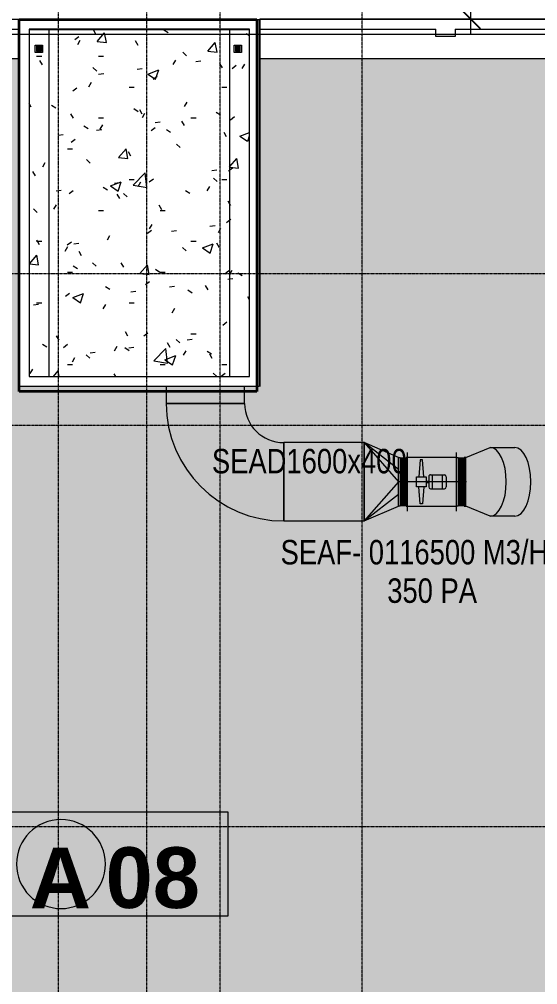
# Model space of a CAD drawing. Header units: millimetres. Extents: x 5117 to 246734, y -48177 to 129208.
# Drawn here: x 41853 to 52435, y 58515 to 78237 of the extents above; entities that cross this region are included whole.
import ezdxf

# ---------------------------------------------------------------- set-up
doc = ezdxf.new("R2010")
doc.units = ezdxf.units.MM
doc.linetypes.add('Grid Line', pattern=[22.225, 12.7, -3.175, 3.175, -3.175])
doc.linetypes.add('IMPORT-CENTER _3_', pattern=[10.16, 6.35, -1.27, 1.27, -1.27])
for name, color, linetype, lineweight in [('0-1', 7, 'Continuous', 5), ('A-ANNO-DIMS', 211, 'Continuous', 9), ('A-ANNO-DIMS-310', 211, 'Continuous', 9), ('A-ANNO-NOTE', 131, 'Continuous', 9), ('A-DETL-WIDE', 214, 'Continuous', 35), ('A-FLOR', 192, 'Continuous', 9), ('A-FLOR-1', 7, 'Continuous', 9), ('A-FLOR-PATT-2', 9, 'Continuous', 9), ('A-WALL', 113, 'Continuous', 9), ('G-IMPT', 8, 'Continuous', 9), ('G-IMPT-1', 8, 'IMPORT-CENTER _3_', 9), ('G-IMPT-3', 7, 'Continuous', 9), ('I-WALL', 2, 'Continuous', 9), ('M-EQPM', 50, 'Continuous', 9), ('S-BEAM-1', 7, 'Continuous', 9), ('S-COLS-1', 7, 'Continuous', 9), ('S-GRID-1', 1, 'Grid Line', 9)]:
    doc.layers.add(name, color=color, linetype=linetype, lineweight=lineweight)
doc.styles.add('Arial', font='arial_0.ttf', dxfattribs={"width": 0.8, "height": 500})
doc.styles.add('Arial_9', font='arial_0.ttf', dxfattribs={"width": 0.9, "height": 930})
doc.styles.add('Arial_B', font='arialbd_0.ttf', dxfattribs={"height": 1240})
doc.dimstyles.new('1_Dim_chi_tiet_khu_đất_2', dxfattribs={"dimscale": 304.8, "dimtxt": 948.841242, "dimasz": 1.220472, "dimexe": 1.01706, "dimexo": 0.0625, "dimgap": 0.101706, "dimtad": 1, "dimdec": 0, "dimrnd": 5, "dimzin": 0, "dimdsep": 46, "dimtxsty": 'Arial_9', "dimblk1": 'OBLIQUE', "dimblk2": 'OBLIQUE', "dimsah": 1, "dimcen": 0.09, "dimdle": 1.01706, "dimazin": 0, "dimtfac": 1, "dimtdec": 4, "dimtix": 1, "dimtmove": 0, "dimatfit": 3, "dimfxl": 3.051181, "dimfxlon": 1, "dimtvp": 1, "dimtolj": 1, "dimtzin": 0, "dimarcsym": 2})
pattern_1 = [(0, (0, 0), (2519.68, 629.92), [103.937, -1785.823, 103.937, -1785.823, -10078.72]), (0, (0, 0), (2519.68, 629.92), [-3779.52, 103.937, -3675.583, 103.937, -1785.823, -4409.44]), (0, (0, 0), (2519.68, 629.92), [-9448.8, 103.937, -1155.903, 103.937, -3045.663]), (120, (944.9, 314.96), (-1805.3667, 1867.147), [103.937, -1785.823, 103.937, -11864.543]), (120, (944.9, 314.96), (-1805.3667, 1867.147), [-1993.697, -1785.823, 103.937, -3675.583, -6299.2]), (120, (944.9, 314.96), (-1805.3667, 1867.147), [-7559.04, 103.937, -1785.823, 103.937, -4305.503]), (120, (944.9, 314.96), (-1805.3667, 1867.147), [-9552.737, -1155.903, 103.937, -3045.663]), (240, (1259.84, 1574.8), (-714.3133, -2497.067), [103.937, -1785.823, 103.937, -11864.543]), (240, (1259.84, 1574.8), (-714.3133, -2497.067), [-1993.697, -1785.823, 103.937, -3675.583, -6299.2]), (240, (1259.84, 1574.8), (-714.3133, -2497.067), [-7559.04, 103.937, -1785.823, 103.937, -4305.503]), (240, (1259.84, 1574.8), (-714.3133, -2497.067), [-9552.737, -1155.903, 103.937, -3045.663])]
pattern_2 = [(50, (0, 0), (2259.083, -197.644), [236.22, -2598.42]), (355, (0, 0), (-437.01, 2369.104), [188.976, -2078.736]), (100.451, (188.3, -16.5), (1822.088, 2171.446), [200.756, -2208.317]), (46.184, (0, 630), (3361.38, -521.33), [354.33, -3897.63]), (96.636, (280, 586.5), (2943.79, 3068.1), [301.134, -3312.475]), (351.184, (0, 630), (2943.82, 3068.07), [283.464, -3118.104]), (21, (315, 472.4), (1880.018, -1268.089), [236.22, -2598.42]), (326, (315, 472.4), (766.346, 2283.932), [188.976, -2078.736]), (71.451, (471.6, 366.8), (2646.372, 1015.824), [200.756, -2208.317]), (37.5, (0, 0), (38.299, 1048.482), [103.937, -1949.602, 103.937, -2006.295, -2086.61]), (37.5, (0, 0), (38.299, 1048.482), [-4163.77, 103.937, -1982.673]), (7.5, (0, 0), (828.564, 1242.239), [103.937, -1099.21, 103.937, -1902.358, -795.274]), (7.5, (0, 0), (828.564, 1242.239), [-3209.442, 103.937, -691.337]), (327.5, (-702.4, 0), (1681.327, -71.0387), [103.937, -683.463, 103.937, -2352.751, -3259.836]), (327.5, (-702.4, 0), (1681.327, -71.0387), [-3244.088, 103.937, -3155.9]), (317.5, (-1017.3, 0), (1836.803, 315.291), [103.937, -919.683, 103.937, -1527.556, -2314.956]), (317.5, (-1017.3, 0), (1836.803, 315.291), [-2655.113, 103.937, -2211.02])]

# ---------------------------------------------------------------- blocks, each defined once
blk = doc.blocks.new('NCV_TKTC_KET CAU_rvt-1-TKCS_MB TỔNG THỂ MÁI')
at = {"layer": 'A-FLOR-1'}
for p, q in [((41853, 78235), (33651, 78235)), ((54953, 78237), (46762, 78237)), ((34451, 77435), (41853, 77435)), ((46762, 77437), (54153, 77437))]:
    blk.add_line(p, q, dxfattribs=at)
at = {"layer": 'S-BEAM-1'}
for p, q in [((41853, 78235), (38353, 78235)), ((50353, 78235), (46762, 78235)), ((54553, 78235), (50753, 78235)), ((38353, 78035), (41853, 78035)), ((46762, 78035), (50353, 78035)), ((50753, 78035), (54553, 78035))]:
    blk.add_line(p, q, dxfattribs=at)
at = {"layer": 'S-COLS-1'}
for p, q in [((50353, 78237), (50753, 78237)), ((50353, 78235), (50353, 78237)), ((50753, 78237), (50753, 78235)), ((50353, 77887), (50353, 78035)), ((50753, 78035), (50753, 77887)), ((50753, 77887), (50353, 77887))]:
    blk.add_line(p, q, dxfattribs=at)
blk = doc.blocks.new('THU NUOC - THU NUOC-1275255-TKCS_MB TỔNG THỂ MÁI')
at = {"layer": 'M-EQPM'}
for p, q in [((-66, -71), (-66, 79)), ((-66, 79), (84, 79)), ((59, 54), (-41, 54)), ((-41, 54), (-41, -46)), ((-23, 20), (41, 20)), ((41, 14), (-23, 14)), ((-23, 7), (1, 7)), ((1, 1), (-23, 1)), ((-11, 32), (28, 32)), ((28, 26), (-11, 26)), ((-1, 44), (19, 44)), ((19, 38), (-1, 38)), ((1, 7), (1, 1)), ((17, 1), (17, 7)), ((17, 7), (41, 7)), ((41, 1), (17, 1)), ((59, -46), (59, 54)), ((84, 79), (84, -71)), ((84, -71), (-66, -71)), ((-41, -46), (59, -46)), ((-23, -5), (41, -5)), ((41, -11), (-23, -11)), ((-11, -17), (28, -17)), ((28, -23), (-11, -23)), ((-1, -30), (19, -30)), ((19, -36), (-1, -36))]:
    blk.add_line(p, q, dxfattribs=at)
for centre, radius, start, end in [((9, 4), 45, 0, 180), ((9, 4), 45, 360, 180), ((9, 4), 45, 180, 0), ((9, 4), 45, 180, 360), ((-23, 17), 3, 90, 270), ((-23, 4), 3, 90, 270), ((-11, 29), 3, 90, 270), ((-1, 41), 3, 90, 270), ((19, 41), 3, 270, 90), ((28, 29), 3, 270, 90), ((41, 17), 3, 270, 90), ((41, 4), 3, 270, 90), ((-23, -8), 3, 90, 270), ((-11, -20), 3, 90, 270), ((-1, -33), 3, 90, 270), ((19, -33), 3, 270, 90), ((28, -20), 3, 270, 90), ((41, -8), 3, 270, 90)]:
    blk.add_arc(centre, radius, start, end, dxfattribs=at)
blk = doc.blocks.new('TKTC_XREF_260130_MB TUM MAI - TKTC_XREF_260130_MB TUM MAI_dwg_$H1600x400-4167681-TKCS_MB TỔNG THỂ MÁI')
at = {"layer": 'G-IMPT-1'}
blk.add_line((1110, 0), (1120, 0), dxfattribs=at)
blk = doc.blocks.new('TKTC_XREF_260130_MB TUM MAI - TKTC_XREF_260130_MB TUM MAI_dwg_A$Ced4233ca-4167688-TKCS_MB TỔNG THỂ MÁI')
blk.add_blockref('TKTC_XREF_260130_MB TUM MAI - TKTC_XREF_260130_MB TUM MAI_dwg_$H1600x400-4167681-TKCS_MB TỔNG THỂ MÁI', (-81600, 54753))
blk = doc.blocks.new('TKTC_XREF_260130_MB TUM MAI - TKTC_XREF_260130_MB TUM MAI_dwg-4167669-TKCS_MB TỔNG THỂ MÁI')
blk.add_blockref('TKTC_XREF_260130_MB TUM MAI - TKTC_XREF_260130_MB TUM MAI_dwg_A$Ced4233ca-4167688-TKCS_MB TỔNG THỂ MÁI', (-75899, -843934))
blk = doc.blocks.new('TKTC_XREF_260130_MB TUM MAI - TKTC_XREF_251221_MB TUM MAI-2041484-TKCS_MB TỔNG THỂ MÁI')
blk.add_blockref('TKTC_XREF_260130_MB TUM MAI - TKTC_XREF_260130_MB TUM MAI_dwg-4167669-TKCS_MB TỔNG THỂ MÁI', (169499, 843934))
blk = doc.blocks.new('TKTC_QUAT HUT KHOI_260130 - TKTC_QUAT HUT KHOI_260130_dwg_A$C93a11253-flat-1-4168556-TKCS_MB TỔNG THỂ MÁI')
at = {"layer": 'G-IMPT'}
for p, q in [((500, 637), (-500, 637)), ((500, 612), (-500, 612)), ((0, -694), (0, 706)), ((-600, 506), (600, 506)), ((500, 587), (-500, 587)), ((500, 562), (-500, 562)), ((-500, 506), (-500, -494)), ((500, -494), (500, 506)), ((-142, 37), (-142, -244)), ((-142, 0), (142, 0)), ((105, 75), (-105, 75)), ((-16, 104), (-16, 75)), ((16, 104), (16, 75)), ((142, 37), (142, -244)), ((-142, -206), (142, -206)), ((105, -281), (-105, -281)), ((-600, -494), (600, -494)), ((500, -551), (-500, -551)), ((500, -576), (-500, -576)), ((500, -601), (-500, -601)), ((500, -626), (-500, -626))]:
    blk.add_line(p, q, dxfattribs=at)
at = {"layer": 'G-IMPT', "flags": 128}
for points in [[(-500, 662), (-500, 693), (500, 693), (500, 662)], [(-500, 537), (-500, 506), (500, 506), (500, 537)], [(-100, 328), (100, 328), (100, 128), (-100, 128)], [(-500, -526), (-500, -494), (500, -494), (500, -526)], [(-500, -651), (-500, -682), (500, -682), (500, -651)]]:
    blk.add_lwpolyline(points, close=True, dxfattribs=at)
for points in [[(-100, 178), (-450, 203), (-450, 253), (-100, 278)], [(100, 178), (450, 203), (450, 253), (100, 278)]]:
    blk.add_lwpolyline(points, dxfattribs=at)
at = {"layer": 'G-IMPT'}
for centre, start, end in [((-105, 37), 90, 180), ((105, 37), 360, 90), ((-105, -244), 180, 270), ((105, -244), 270, 0)]:
    blk.add_arc(centre, 37.5, start, end, dxfattribs=at)
blk = doc.blocks.new('TKTC_QUAT HUT KHOI_260130 - TKTC_QUAT HUT KHOI_260130_dwg-4168555-TKCS_MB TỔNG THỂ MÁI')
at = {"layer": 'G-IMPT'}
blk.add_line((46452, 70392), (44852, 70392), dxfattribs=at)
at = {"layer": 'G-IMPT', "flags": 128}
for points in [[(44852, 70740), (44852, 70392), (46452, 70392), (46452, 70740)], [(47252, 67992), (48892, 67992), (48892, 69592), (47252, 69592), (47252, 67992), (47252, 69592)], [(51967, 68092), (51467, 68092), (50967, 68292), (50967, 69292), (51467, 69492), (51967, 69492)]]:
    blk.add_lwpolyline(points, dxfattribs=at)
blk.add_lwpolyline([(48892, 69592), (48892, 67992), (49592, 68292), (49592, 69292)], close=True, dxfattribs=at)
at = {"layer": 'G-IMPT'}
for radius in [2400, 800]:
    blk.add_arc((47252, 70392), radius, 180, 270, dxfattribs=at)
for centre in [(51467, 68792), (51967, 68792)]:
    blk.add_ellipse(centre, major_axis=(0, 700), ratio=0.467548, start_param=3.141593, end_param=6.283185, dxfattribs=at)
at = {"layer": 'M-EQPM', "flags": 128}
blk.add_lwpolyline([(49592, 69042), (48892, 69592), (49592, 68792), (48892, 67992), (49592, 68542)], dxfattribs=at)
at = {"rotation": 90}
blk.add_blockref('TKTC_QUAT HUT KHOI_260130 - TKTC_QUAT HUT KHOI_260130_dwg_A$C93a11253-flat-1-4168556-TKCS_MB TỔNG THỂ MÁI', (50286, 68792), dxfattribs=at)
at = {"layer": 'G-IMPT-3', "char_height": 500, "attachment_point": 2, "line_spacing_factor": 0.941778, "style": 'Arial'}
for s, insert, width in [('SEAD1600x400', (47772, 69465), 2901.59), ('SEAF- 0116500 M3/H @ 350 PA', (50280, 67604), 6758.14)]:
    blk.add_mtext(s, dxfattribs=dict(at, insert=insert, width=width))
blk = doc.blocks.new('TKTC_QUAT HUT KHOI_260130 - TKTC_QUAT HUT KHOI_260130-2046036-TKCS_MB TỔNG THỂ MÁI')
blk.add_blockref('TKTC_QUAT HUT KHOI_260130 - TKTC_QUAT HUT KHOI_260130_dwg-4168555-TKCS_MB TỔNG THỂ MÁI', (-33652, -17239))
blk = doc.blocks.new('HDNDCT_GHI CHU TANG CAO - HDNDCT_GHI CHU TANG CAO-2035936-TKCS_MB TỔNG THỂ MÁI')
at = {"layer": 'A-ANNO-NOTE'}
for p, q in [((0, 0), (0, 6.865)), ((0, 6.865), (15, 6.865)), ((15, 6.865), (15, 0)), ((15, 0), (0, 0))]:
    blk.add_line(p, q, dxfattribs=at)
for start, end in [(360, 180), (360, 180), (180, 360), (180, 360)]:
    blk.add_arc((4, 3.432), 2.932, start, end, dxfattribs=at)
blk = doc.blocks.new('DIMBLOCK5-TKCS_MB TỔNG THỂ MÁI')
at = {"layer": 'A-ANNO-DIMS-310'}
for p, q in [((33104, 78860), (33104, 77620)), ((33104, 77930), (33104, 78860)), ((127802, 78860), (127802, 77620)), ((127802, 77930), (127802, 78860)), ((32794, 77930), (128112, 77930))]:
    blk.add_line(p, q, dxfattribs=at)
at = {"layer": 'A-ANNO-DIMS-310', "lineweight": 25}
for p, q in [((33104, 77930), (33290, 78116)), ((127802, 77930), (127988, 78116)), ((33104, 77930), (32918, 77744)), ((127802, 77930), (127616, 77744))]:
    blk.add_line(p, q, dxfattribs=at)
at = {"layer": 'A-ANNO-DIMS-310', "color": 0, "insert": (78847, 79168), "char_height": 930, "width": 3853.76, "attachment_point": 1, "line_spacing_factor": 0.941778, "style": 'Arial_9'}
blk.add_mtext('94700', dxfattribs=at)
blk = doc.blocks.new('_Oblique')
at = {"color": 0, "linetype": 'ByBlock', "lineweight": -2}
blk.add_line((-0.5, -0.5), (0.5, 0.5), dxfattribs=at)
blk = doc.blocks.new('DIMBLOCK45-TKCS_MB TỔNG THỂ MÁI')
at = {"layer": 'A-ANNO-DIMS-310'}
for p, q in [((51072, 77927), (51072, 84728)), ((50142, 84418), (51382, 84418)), ((51072, 84418), (50142, 84418)), ((50142, 78237), (51382, 78237)), ((51072, 78237), (50142, 78237))]:
    blk.add_line(p, q, dxfattribs=at)
at = {"layer": 'A-ANNO-DIMS-310', "lineweight": 25}
for p, q in [((51072, 84418), (50886, 84604)), ((51072, 84418), (51258, 84232)), ((51072, 78237), (50886, 78423)), ((51072, 78237), (51258, 78051))]:
    blk.add_line(p, q, dxfattribs=at)
at = {"layer": 'A-ANNO-DIMS-310', "color": 0, "insert": (49833, 80043), "char_height": 930, "width": 3083, "attachment_point": 1, "rotation": 90, "line_spacing_factor": 0.941778, "style": 'Arial_9'}
blk.add_mtext('6180', dxfattribs=at)

msp = doc.modelspace()

# ---------------------------------------------------------------- hatches: boundary and pattern name
at = {"layer": 'A-FLOR-PATT-2'}
h = msp.add_hatch(dxfattribs=at)
h.set_pattern_fill('FP_1', color=256, style=0, pattern_type=2)
h.set_pattern_definition(pattern_1)
h.paths.add_polyline_path([(46552.4, 70936.9), (46552.4, 78035.3), (46542.4, 78035.3), (46542.4, 78025.3), (46152.4, 78025.3), (46152.4, 70936.9)])
h.paths.add_polyline_path([(42452.6, 70936.9), (42452.6, 78025.3), (42062.6, 78025.3), (42062.6, 78035.3), (42052.6, 78035.3), (42052.6, 70936.9)])
h.paths.add_polyline_path([(46269.1, 77586.9), (46262.6, 77586.9), (46262.6, 77686.9), (46362.6, 77686.9), (46362.6, 77586.9), (46273.6, 77586.9)])
h.paths.add_polyline_path([(42240.9, 77586.9), (42202.6, 77586.9), (42202.6, 77686.9), (42302.6, 77686.9), (42302.6, 77586.9), (42252.6, 77586.9)])
h.paths.add_polyline_path([(46312.6, 77591.9), (46335.1, 77598), (46335.3, 77609), (46335.3, 77612.3), (46335.1, 77616.7), (46325.3, 77615.3), (46289.8, 77616.8), (46287.7, 77614.4), (46289.8, 77612.3), (46291.3, 77609.3), (46291.3, 77597.5), (46302.8, 77593.2)])
h.paths.add_polyline_path([(46312.6, 77591.9), (46302.8, 77596.9), (46315.6, 77593.5)])
h.paths.add_polyline_path([(42252.6, 77591.9), (42275.1, 77598), (42275.3, 77609), (42275.3, 77612.3), (42275.1, 77616.7), (42265.3, 77615.3), (42229.8, 77616.8), (42227.7, 77614.4), (42229.8, 77612.3), (42231.3, 77609.3), (42231.3, 77597.5), (42242.8, 77593.2)])
h.paths.add_polyline_path([(42252.6, 77591.9), (42242.8, 77596.9), (42255.6, 77593.5)])
h.paths.add_polyline_path([(42232.8, 77609.3), (42239.9, 77600.7), (42230.1, 77598), (42231.3, 77603.1)])
h.paths.add_polyline_path([(42272.3, 77609.3), (42256.4, 77602.9), (42239.9, 77604.7), (42232.8, 77609.3), (42265.3, 77609.3)])
h.paths.add_polyline_path([(42275.1, 77598), (42267.1, 77602.9), (42272.3, 77609.3), (42273.9, 77602.9)])
h.paths.add_polyline_path([(46292.8, 77609.3), (46299.9, 77600.7), (46290.1, 77598), (46291.3, 77603.1)])
h.paths.add_polyline_path([(46332.3, 77609.3), (46316.4, 77602.9), (46299.9, 77604.7), (46292.8, 77609.3), (46325.3, 77609.3)])
h.paths.add_polyline_path([(46335.1, 77598), (46327.1, 77602.9), (46332.3, 77609.3), (46333.9, 77602.9)])
h.paths.add_polyline_path([(42252.6, 77681.9), (42262.4, 77677), (42249.5, 77680.4)])
h.paths.add_polyline_path([(42284.7, 77652.2), (42275.3, 77661.6), (42273.9, 77664.6), (42273.8, 77676.4), (42252.6, 77681.9), (42230.1, 77675.9), (42229.8, 77664.9), (42229.8, 77661.6), (42230.1, 77657.2), (42232.8, 77658.6), (42275.3, 77657.1), (42284.4, 77652.3)])
h.paths.add_polyline_path([(42291.5, 77614.4), (42287.3, 77623.2), (42296, 77625.3), (42287.3, 77635.2), (42287.8, 77638.8), (42296, 77648.6), (42288, 77652.2), (42284.4, 77652.2), (42217.9, 77654.9), (42217.2, 77650.5), (42209.1, 77648.6), (42217.9, 77638.2), (42217.3, 77634.6), (42209.1, 77625.3), (42217.2, 77621.7), (42220.7, 77621.7), (42287.3, 77618.9), (42290.8, 77615.3)])
h.paths.add_polyline_path([(46312.6, 77681.9), (46322.4, 77677), (46309.5, 77680.4)])
h.paths.add_polyline_path([(46344.7, 77652.2), (46335.3, 77661.6), (46333.9, 77664.6), (46333.8, 77676.4), (46312.6, 77681.9), (46290.1, 77675.9), (46289.8, 77664.9), (46289.8, 77661.6), (46290.1, 77657.2), (46292.8, 77658.6), (46335.3, 77657.1), (46344.4, 77652.3)])
h.paths.add_polyline_path([(46351.5, 77614.4), (46347.3, 77623.2), (46356, 77625.3), (46347.3, 77635.2), (46347.8, 77638.8), (46356, 77648.6), (46348, 77652.2), (46344.4, 77652.2), (46277.9, 77654.9), (46277.2, 77650.5), (46269.1, 77648.6), (46277.9, 77638.2), (46277.3, 77634.6), (46269.1, 77625.3), (46277.2, 77621.7), (46280.7, 77621.7), (46347.3, 77618.9)])
h.paths.add_polyline_path([(42209.1, 77625.3), (42218.4, 77633.7), (42215.9, 77626.4), (42213.6, 77626)])
h.paths.add_polyline_path([(46269.1, 77625.3), (46278.4, 77633.7), (46275.9, 77626.4), (46273.6, 77626)])
h.paths.add_polyline_path([(46356, 77625.3), (46346.8, 77627.7), (46347.7, 77633.7), (46351.5, 77629.8)])
h.paths.add_polyline_path([(42296, 77625.3), (42286.8, 77627.7), (42287.7, 77633.7), (42291.5, 77629.8)])
h.paths.add_polyline_path([(42260.6, 77627.7), (42220.5, 77627.7), (42223.9, 77633.7), (42244.6, 77633.7), (42244.6, 77639.7), (42220.5, 77642.2), (42220.7, 77646.2), (42284.7, 77646.2), (42284.4, 77639.7), (42260.6, 77639.7), (42260.6, 77633.7), (42284.7, 77633.7), (42284.4, 77627.7), (42264.2, 77627.7)])
h.paths.add_polyline_path([(46324.2, 77627.7), (46280.5, 77627.7), (46283.9, 77633.7), (46304.6, 77633.7), (46304.6, 77639.7), (46280.5, 77642.2), (46280.7, 77646.2), (46344.7, 77646.2), (46344.4, 77639.7), (46320.6, 77639.7), (46320.6, 77633.7), (46344.7, 77633.7), (46344.4, 77627.7), (46332.3, 77627.7)])
h.paths.add_polyline_path([(42286.8, 77638.8), (42287.3, 77647.1), (42296, 77648.6), (42287.3, 77639.3)])
h.paths.add_polyline_path([(46346.8, 77638.8), (46347.3, 77647.1), (46356, 77648.6), (46347.3, 77639.3)])
h.paths.add_polyline_path([(42218.4, 77638.8), (42213.6, 77647.8), (42218.4, 77646.2), (42218.4, 77639.7)])
h.paths.add_polyline_path([(46278.4, 77638.8), (46273.6, 77647.8), (46278.4, 77646.2), (46278.4, 77639.7)])
h.paths.add_polyline_path([(46332.3, 77664.6), (46292.8, 77664.6), (46302.8, 77671), (46325.3, 77669.1)])
h.paths.add_polyline_path([(46332.3, 77664.6), (46325.3, 77673.2), (46335.1, 77675.9), (46333.8, 77670.8)])
h.paths.add_polyline_path([(42272.3, 77664.6), (42265.3, 77673.2), (42275.1, 77675.9), (42273.8, 77670.8)])
h.paths.add_polyline_path([(42242.8, 77664.6), (42232.8, 77664.6), (42242.8, 77671), (42265.3, 77669.1), (42272.3, 77664.6), (42252.6, 77664.6)])
h.paths.add_polyline_path([(42232.8, 77664.6), (42232.8, 77675.2), (42238, 77671)])
h.paths.add_polyline_path([(46292.8, 77664.6), (46292.8, 77675.2), (46298, 77671)])
h = msp.add_hatch(dxfattribs=at)
h.set_pattern_fill('FP_7', color=256, style=0, pattern_type=2)
h.set_pattern_definition(pattern_2)
h.paths.add_polyline_path([(46552.4, 70936.9), (46552.4, 78035.3), (46542.4, 78035.3), (46542.4, 78025.3), (46152.4, 78025.3), (46152.4, 70936.9)])
h.paths.add_polyline_path([(42452.6, 70936.9), (42452.6, 78025.3), (42062.6, 78025.3), (42062.6, 78035.3), (42052.6, 78035.3), (42052.6, 70936.9)])
h.paths.add_polyline_path([(46269.1, 77586.9), (46262.6, 77586.9), (46262.6, 77686.9), (46362.6, 77686.9), (46362.6, 77586.9), (46273.6, 77586.9)])
h.paths.add_polyline_path([(42240.9, 77586.9), (42202.6, 77586.9), (42202.6, 77686.9), (42302.6, 77686.9), (42302.6, 77586.9), (42252.6, 77586.9)])
h.paths.add_polyline_path([(46312.6, 77591.9), (46335.1, 77598), (46335.3, 77609), (46335.3, 77612.3), (46335.1, 77616.7), (46325.3, 77615.3), (46289.8, 77616.8), (46287.7, 77614.4), (46289.8, 77612.3), (46291.3, 77609.3), (46291.3, 77597.5), (46302.8, 77593.2)])
h.paths.add_polyline_path([(46312.6, 77591.9), (46302.8, 77596.9), (46315.6, 77593.5)])
h.paths.add_polyline_path([(42252.6, 77591.9), (42275.1, 77598), (42275.3, 77609), (42275.3, 77612.3), (42275.1, 77616.7), (42265.3, 77615.3), (42229.8, 77616.8), (42227.7, 77614.4), (42229.8, 77612.3), (42231.3, 77609.3), (42231.3, 77597.5), (42242.8, 77593.2)])
h.paths.add_polyline_path([(42252.6, 77591.9), (42242.8, 77596.9), (42255.6, 77593.5)])
h.paths.add_polyline_path([(42232.8, 77609.3), (42239.9, 77600.7), (42230.1, 77598), (42231.3, 77603.1)])
h.paths.add_polyline_path([(42272.3, 77609.3), (42256.4, 77602.9), (42239.9, 77604.7), (42232.8, 77609.3), (42265.3, 77609.3)])
h.paths.add_polyline_path([(42275.1, 77598), (42267.1, 77602.9), (42272.3, 77609.3), (42273.9, 77602.9)])
h.paths.add_polyline_path([(46292.8, 77609.3), (46299.9, 77600.7), (46290.1, 77598), (46291.3, 77603.1)])
h.paths.add_polyline_path([(46332.3, 77609.3), (46316.4, 77602.9), (46299.9, 77604.7), (46292.8, 77609.3), (46325.3, 77609.3)])
h.paths.add_polyline_path([(46335.1, 77598), (46327.1, 77602.9), (46332.3, 77609.3), (46333.9, 77602.9)])
h.paths.add_polyline_path([(42252.6, 77681.9), (42262.4, 77677), (42249.5, 77680.4)])
h.paths.add_polyline_path([(42284.7, 77652.2), (42275.3, 77661.6), (42273.9, 77664.6), (42273.8, 77676.4), (42252.6, 77681.9), (42230.1, 77675.9), (42229.8, 77664.9), (42229.8, 77661.6), (42230.1, 77657.2), (42232.8, 77658.6), (42275.3, 77657.1), (42284.4, 77652.3)])
h.paths.add_polyline_path([(42291.5, 77614.4), (42287.3, 77623.2), (42296, 77625.3), (42287.3, 77635.2), (42287.8, 77638.8), (42296, 77648.6), (42288, 77652.2), (42284.4, 77652.2), (42217.9, 77654.9), (42217.2, 77650.5), (42209.1, 77648.6), (42217.9, 77638.2), (42217.3, 77634.6), (42209.1, 77625.3), (42217.2, 77621.7), (42220.7, 77621.7), (42287.3, 77618.9), (42290.8, 77615.3)])
h.paths.add_polyline_path([(46312.6, 77681.9), (46322.4, 77677), (46309.5, 77680.4)])
h.paths.add_polyline_path([(46344.7, 77652.2), (46335.3, 77661.6), (46333.9, 77664.6), (46333.8, 77676.4), (46312.6, 77681.9), (46290.1, 77675.9), (46289.8, 77664.9), (46289.8, 77661.6), (46290.1, 77657.2), (46292.8, 77658.6), (46335.3, 77657.1), (46344.4, 77652.3)])
h.paths.add_polyline_path([(46351.5, 77614.4), (46347.3, 77623.2), (46356, 77625.3), (46347.3, 77635.2), (46347.8, 77638.8), (46356, 77648.6), (46348, 77652.2), (46344.4, 77652.2), (46277.9, 77654.9), (46277.2, 77650.5), (46269.1, 77648.6), (46277.9, 77638.2), (46277.3, 77634.6), (46269.1, 77625.3), (46277.2, 77621.7), (46280.7, 77621.7), (46347.3, 77618.9)])
h.paths.add_polyline_path([(42209.1, 77625.3), (42218.4, 77633.7), (42215.9, 77626.4), (42213.6, 77626)])
h.paths.add_polyline_path([(46269.1, 77625.3), (46278.4, 77633.7), (46275.9, 77626.4), (46273.6, 77626)])
h.paths.add_polyline_path([(46356, 77625.3), (46346.8, 77627.7), (46347.7, 77633.7), (46351.5, 77629.8)])
h.paths.add_polyline_path([(42296, 77625.3), (42286.8, 77627.7), (42287.7, 77633.7), (42291.5, 77629.8)])
h.paths.add_polyline_path([(42260.6, 77627.7), (42220.5, 77627.7), (42223.9, 77633.7), (42244.6, 77633.7), (42244.6, 77639.7), (42220.5, 77642.2), (42220.7, 77646.2), (42284.7, 77646.2), (42284.4, 77639.7), (42260.6, 77639.7), (42260.6, 77633.7), (42284.7, 77633.7), (42284.4, 77627.7), (42264.2, 77627.7)])
h.paths.add_polyline_path([(46324.2, 77627.7), (46280.5, 77627.7), (46283.9, 77633.7), (46304.6, 77633.7), (46304.6, 77639.7), (46280.5, 77642.2), (46280.7, 77646.2), (46344.7, 77646.2), (46344.4, 77639.7), (46320.6, 77639.7), (46320.6, 77633.7), (46344.7, 77633.7), (46344.4, 77627.7), (46332.3, 77627.7)])
h.paths.add_polyline_path([(42286.8, 77638.8), (42287.3, 77647.1), (42296, 77648.6), (42287.3, 77639.3)])
h.paths.add_polyline_path([(46346.8, 77638.8), (46347.3, 77647.1), (46356, 77648.6), (46347.3, 77639.3)])
h.paths.add_polyline_path([(42218.4, 77638.8), (42213.6, 77647.8), (42218.4, 77646.2), (42218.4, 77639.7)])
h.paths.add_polyline_path([(46278.4, 77638.8), (46273.6, 77647.8), (46278.4, 77646.2), (46278.4, 77639.7)])
h.paths.add_polyline_path([(46332.3, 77664.6), (46292.8, 77664.6), (46302.8, 77671), (46325.3, 77669.1)])
h.paths.add_polyline_path([(46332.3, 77664.6), (46325.3, 77673.2), (46335.1, 77675.9), (46333.8, 77670.8)])
h.paths.add_polyline_path([(42272.3, 77664.6), (42265.3, 77673.2), (42275.1, 77675.9), (42273.8, 77670.8)])
h.paths.add_polyline_path([(42242.8, 77664.6), (42232.8, 77664.6), (42242.8, 77671), (42265.3, 77669.1), (42272.3, 77664.6), (42252.6, 77664.6)])
h.paths.add_polyline_path([(42232.8, 77664.6), (42232.8, 77675.2), (42238, 77671)])
h.paths.add_polyline_path([(46292.8, 77664.6), (46292.8, 77675.2), (46298, 77671)])
h = msp.add_hatch(dxfattribs=at)
h.set_pattern_fill('FP_1', color=256, style=0, pattern_type=2)
h.set_pattern_definition(pattern_1)
h.paths.add_polyline_path([(42452.6, 70936.9), (46152.4, 70936.9), (46152.4, 78025.3), (42452.6, 78025.3), (42452.6, 71336.9)])
h = msp.add_hatch(dxfattribs=at)
h.set_pattern_fill('FP_7', color=256, style=0, pattern_type=2)
h.set_pattern_definition(pattern_2)
h.paths.add_polyline_path([(42452.6, 70936.9), (46152.4, 70936.9), (46152.4, 78025.3), (42452.6, 78025.3), (42452.6, 71336.9)])
h = msp.add_hatch(dxfattribs=at)
h.set_pattern_fill('FP_1', color=256, style=0, pattern_type=2)
h.set_pattern_definition(pattern_1)
h.paths.add_polyline_path([(116902.6, 18036.9), (126450.6, 18036.9), (126450.6, 33076.9), (119902.6, 33076.9), (119902.6, 37786.9), (126450.6, 37786.9), (126450.6, 77435.3), (119062.6, 77435.3), (119062.6, 70736.9), (114152.6, 70736.9), (114152.6, 77435.3), (106750.6, 77435.3), (106750.6, 70561.9), (108250.6, 70561.9), (108250.6, 54161.9), (112852.7, 54161.9), (112852.7, 53461.9), (112952.6, 53461.9), (112952.6, 52471.9), (116462.6, 52471.9), (116462.6, 44727), (112852.6, 44727), (112852.6, 43735.3), (48052.7, 43735.3), (48052.7, 44727), (44442.6, 44727), (44442.6, 52471.9), (47952.6, 52471.9), (47952.6, 53461.9), (48052.7, 53461.9), (48052.7, 54161.9), (52652.6, 54161.9), (52652.6, 70561.9), (54152.6, 70561.9), (54152.6, 77436.9), (46762.4, 77436.9), (46762.4, 70736.9), (41852.6, 70736.9), (41852.6, 77435.3), (34450.6, 77435.3), (34450.6, 37786.9), (41002.6, 37786.9), (41002.6, 37796.9), (41012.6, 37796.9), (41012.6, 33076.9), (41002.6, 33076.9), (41002.6, 33086.9), (34450.6, 33086.9), (34450.6, 18037.4), (44002.6, 18037.4), (44002.6, 25337.4), (76452.6, 25337.4), (76452.6, 33536.9), (76442.6, 33537.2), (76442.6, 33546.9), (84387.6, 33546.9), (84387.6, 25337.4), (116902.6, 25337.4), (116902.6, 18342.4)])
h.paths.add_polyline_path([(116252.6, 52961.9), (115852.6, 52961.9), (115852.6, 53461.9), (116352.6, 53461.9), (116352.6, 52961.9), (116252.6, 52961.9)])
h.paths.add_polyline_path([(44652.5, 52961.9), (44552.5, 52961.9), (44552.5, 53461.9), (45052.6, 53461.9), (45052.6, 52961.9), (44652.6, 52961.9)])
h.paths.add_polyline_path([(116252.6, 53061.9), (116252.6, 53061.9), (116252.6, 53361.9)])
h.paths.add_polyline_path([(44652.5, 53061.9), (44652.6, 53062), (44652.5, 53361.3)])
h = msp.add_hatch(dxfattribs=at)
h.set_pattern_fill('FP_2', color=256, style=0, pattern_type=2)
h.set_pattern_definition(pattern_2)
h.paths.add_polyline_path([(116902.6, 18036.9), (126450.6, 18036.9), (126450.6, 33076.9), (119902.6, 33076.9), (119902.6, 37786.9), (126450.6, 37786.9), (126450.6, 77435.3), (119062.6, 77435.3), (119062.6, 70736.9), (114152.6, 70736.9), (114152.6, 77435.3), (106750.6, 77435.3), (106750.6, 70561.9), (108250.6, 70561.9), (108250.6, 54161.9), (112852.7, 54161.9), (112852.7, 53461.9), (112952.6, 53461.9), (112952.6, 52471.9), (116462.6, 52471.9), (116462.6, 44727), (112852.6, 44727), (112852.6, 43735.3), (48052.7, 43735.3), (48052.7, 44727), (44442.6, 44727), (44442.6, 52471.9), (47952.6, 52471.9), (47952.6, 53461.9), (48052.7, 53461.9), (48052.7, 54161.9), (52652.6, 54161.9), (52652.6, 70561.9), (54152.6, 70561.9), (54152.6, 77436.9), (46762.4, 77436.9), (46762.4, 70736.9), (41852.6, 70736.9), (41852.6, 77435.3), (34450.6, 77435.3), (34450.6, 37786.9), (41002.6, 37786.9), (41002.6, 37796.9), (41012.6, 37796.9), (41012.6, 33076.9), (41002.6, 33076.9), (41002.6, 33086.9), (34450.6, 33086.9), (34450.6, 18037.4), (44002.6, 18037.4), (44002.6, 25337.4), (76452.6, 25337.4), (76452.6, 33536.9), (76442.6, 33537.2), (76442.6, 33546.9), (84387.6, 33546.9), (84387.6, 25337.4), (116902.6, 25337.4), (116902.6, 18342.4)])
h.paths.add_polyline_path([(116252.6, 52961.9), (115852.6, 52961.9), (115852.6, 53461.9), (116352.6, 53461.9), (116352.6, 52961.9), (116252.6, 52961.9)])
h.paths.add_polyline_path([(44652.5, 52961.9), (44552.5, 52961.9), (44552.5, 53461.9), (45052.6, 53461.9), (45052.6, 52961.9), (44652.6, 52961.9)])
h.paths.add_polyline_path([(116252.6, 53061.9), (116252.6, 53061.9), (116252.6, 53361.9)])
h.paths.add_polyline_path([(44652.5, 53061.9), (44652.6, 53062), (44652.5, 53361.3)])

# ---------------------------------------------------------------- linework, layer by layer
at = {"layer": 'A-DETL-WIDE'}
for p, q in [((41852.6, 78235.3), (46702.6, 78235.3)), ((41852.6, 70635.3), (41852.6, 78235.3)), ((46702.6, 78235.3), (46702.6, 70635.3)), ((46702.6, 70635.3), (41852.6, 70635.3))]:
    msp.add_line(p, q, dxfattribs=at)
at = {"layer": 'A-FLOR'}
for p, q in [((42452.6, 78025.3), (42452.6, 70936.9)), ((46152.4, 70936.9), (46152.4, 78025.3))]:
    msp.add_line(p, q, dxfattribs=at)
at = {"layer": 'A-WALL'}
for p, q in [((41852.6, 70736.9), (41852.6, 78235.3)), ((41852.6, 78235.3), (46752.4, 78235.3)), ((46752.4, 78235.3), (46752.4, 70736.9)), ((42052.6, 78035.3), (42052.6, 70936.9)), ((46552.4, 78035.3), (42052.6, 78035.3)), ((46542.4, 78025.3), (42062.6, 78025.3)), ((46552.4, 70936.9), (46552.4, 78035.3)), ((42052.6, 70936.9), (46552.4, 70936.9)), ((46752.4, 70736.9), (41852.6, 70736.9))]:
    msp.add_line(p, q, dxfattribs=at)
at = {"layer": 'I-WALL'}
msp.add_line((46762.4, 78245.3), (46762.4, 70736.9), dxfattribs=at)
at = {"layer": 'S-GRID-1'}
for p, q in [((42652.6, 78232.7), (42652.6, 85982.7)), ((44452.6, 78232.7), (44452.6, 85982.7)), ((45952.6, 78232.7), (45952.6, 85982.7)), ((48852.6, 78232.7), (48852.6, 85982.7)), ((42652.6, 23210.6), (42652.6, 78232.7)), ((44452.6, 23210.6), (44452.6, 78232.7)), ((45952.6, 23210.6), (45952.6, 78232.7)), ((48852.6, 23210.6), (48852.6, 78232.7)), ((129301.8, 73036.9), (31601.8, 73036.9)), ((129301.8, 69936.9), (31601.8, 69936.9)), ((129301.8, 61736.9), (31601.8, 61736.9))]:
    msp.add_line(p, q, dxfattribs=at)

# ---------------------------------------------------------------- block references
at = {"layer": '0-1'}
msp.add_blockref('NCV_TKTC_KET CAU_rvt-1-TKCS_MB TỔNG THỂ MÁI', (0, 0), dxfattribs=at)
at = {"layer": 'A-ANNO-NOTE', "xscale": 310, "yscale": 310, "zscale": 310}
msp.add_blockref('HDNDCT_GHI CHU TANG CAO - HDNDCT_GHI CHU TANG CAO-2035936-TKCS_MB TỔNG THỂ MÁI', (41463, 59915.2), dxfattribs=at)
at = {"layer": 'M-EQPM'}
for name, p in [('TKTC_QUAT HUT KHOI_260130 - TKTC_QUAT HUT KHOI_260130-2046036-TKCS_MB TỔNG THỂ MÁI', (33652.6, 17235.3)), ('TKTC_XREF_260130_MB TUM MAI - TKTC_XREF_251221_MB TUM MAI-2041484-TKCS_MB TỔNG THỂ MÁI', (33652.6, 17233.6)), ('THU NUOC - THU NUOC-1275255-TKCS_MB TỔNG THỂ MÁI', (42243.8, 77632.5)), ('THU NUOC - THU NUOC-1275255-TKCS_MB TỔNG THỂ MÁI', (46303.8, 77632.5))]:
    msp.add_blockref(name, p, dxfattribs=at)

# ---------------------------------------------------------------- texts
at = {"layer": 'A-ANNO-NOTE', "char_height": 1240, "attachment_point": 5, "line_spacing_factor": 0.936439, "style": 'Arial_B'}
for s, insert, width in [('\\pt155,310,465,620,775,930,1085,1240,1395,1550,1705,1860,2015,2170,2325,2480,2635,2790,2945,3100,3255,3410,3565,3720,3875,4030,4185,4340,4495,4650,4805,4960;08', (44576.7, 60692.8), 1949.9), ('\\pt155,310,465,620,775,930,1085,1240,1395,1550,1705,1860,2015,2170,2325,2480,2635,2790,2945,3100,3255,3410,3565,3720,3875,4030,4185,4340,4495,4650,4805,4960;A', (42691.5, 60692.8), 1230.7)]:
    msp.add_mtext(s, dxfattribs=dict(at, insert=insert, width=width))

# ---------------------------------------------------------------- dimensions: what is measured, and where the dimension line sits
at = {"layer": 'A-ANNO-DIMS'}
dim = msp.add_linear_dim(base=(51071.8, 84418.2), p1=(50141.8, 78236.9), p2=(50141.8, 84418.2), angle=90, dimstyle='1_Dim_chi_tiet_khu_đất_2', override={"dimpost": '<>', "dimfxl": 6181.29199}, dxfattribs=at)
dim.commit()
dim.dimension.update_dxf_attribs({"geometry": 'DIMBLOCK45-TKCS_MB TỔNG THỂ MÁI', "text_midpoint": (50566, 81327.6)})
dim = msp.add_linear_dim(base=(127801.6, 77930), p1=(33103.5, 78860), p2=(127801.6, 78860), dimstyle='1_Dim_chi_tiet_khu_đất_2', override={"dimpost": '<>', "dimfxl": 94698.126897}, dxfattribs=at)
dim.commit()
dim.dimension.update_dxf_attribs({"geometry": 'DIMBLOCK5-TKCS_MB TỔNG THỂ MÁI', "text_midpoint": (80452.6, 78435.8)})

doc.saveas('drawing.dxf')
